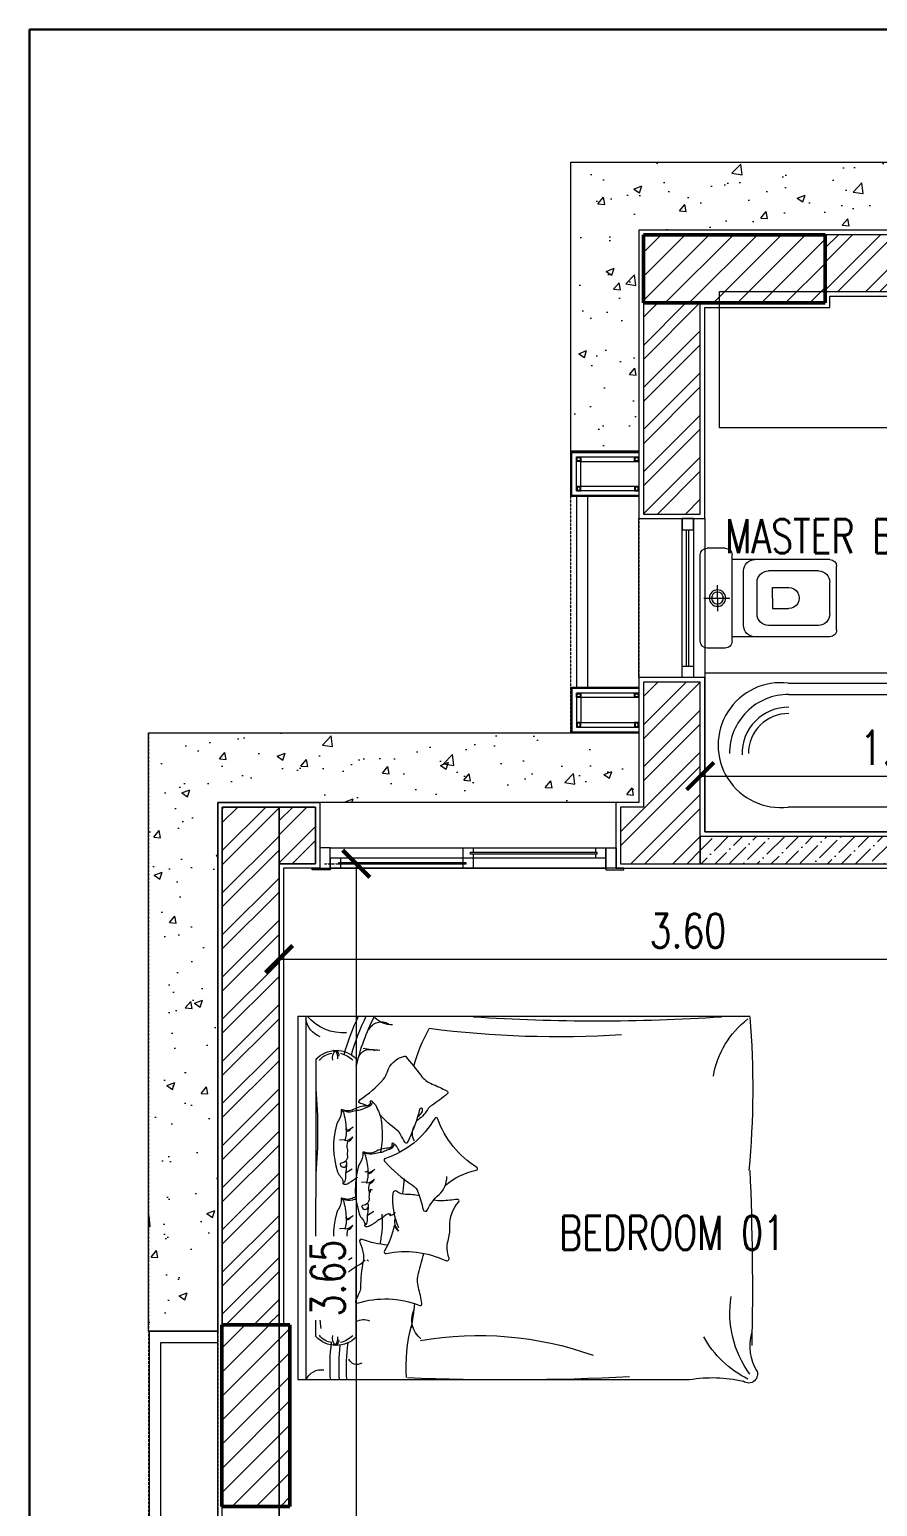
# Model space of a CAD drawing. Header units: metres. Extents: x 0 to 104350, y 982 to 43174.
# Drawn here: x 57300 to 61033, y 20114 to 26618 of the extents above; entities that cross this region are included whole.
import ezdxf
from ezdxf.xclip import XClip

# ---------------------------------------------------------------- set-up
doc = ezdxf.new("R2010")
doc.units = ezdxf.units.M
doc.header["$XCLIPFRAME"] = 2
doc.linetypes.add('DASHED2', pattern=[0.375, 0.25, -0.125])
doc.linetypes.add('DOT2', pattern=[0.125, 0, -0.125])
doc.layers.get('0').update_dxf_attribs({"lineweight": 30})
for name, color, linetype, lineweight in [('04-TYPE A-01-TYPICAL FLOOR$0$A-FURN', 8, 'Continuous', 0), ('A-ANNO-DIMS', 1, 'Continuous', 0), ('A-ANNO-HATCH', 9, 'Continuous', 9), ('A-CLNG-GRID', 2, 'Continuous', 5), ('A-ELEV-BACK', 1, 'Continuous', 0), ('A-FLOR-OVHD', 1, 'DASHED2', 0), ('A-FURN', 8, 'Continuous', 0), ('A-ROOM-NMBR', 1, 'Continuous', 0), ('A-SANR-FIXD', 1, 'Continuous', 0), ('A-SECT', 1, 'Continuous', 5), ('A-WALL', 3, 'Continuous', 18), ('A-WINDOW', 10, 'Continuous', 5), ('G-ANNO-HATCH', 8, 'Continuous', 0), ('HATCH', 8, 'Continuous', 0), ('S-COLS', 52, 'Continuous', 9)]:
    doc.layers.add(name, color=color, linetype=linetype, lineweight=lineweight)
doc.styles.add('$2$08-M-BLDG-1_50', font='romans.shx', dxfattribs={"width": 0.75, "height": 150})
doc.styles.add('Al-Jazi-text-100', font='romans.shx', dxfattribs={"width": 0.75, "height": 150})
doc.dimstyles.new('Al-Jazi-DIM 100', dxfattribs={"dimtxt": 150, "dimasz": 120, "dimexe": 0, "dimexo": 150, "dimgap": 50, "dimtad": 1, "dimlfac": 0.001, "dimzin": 1, "dimdsep": 46, "dimtxsty": 'Al-Jazi-text-100', "dimblk": 'ARCHTICK', "dimcen": 150, "dimclrd": 1, "dimclre": 256, "dimclrt": 2, "dimadec": 0, "dimazin": 0, "dimtfac": 1, "dimtix": 1, "dimtmove": 2, "dimatfit": 2, "dimfxl": 150, "dimtfill": 1, "dimtolj": 1, "dimlwd": 5, "dimlwe": 5, "dimarcsym": 0})
pattern_1 = [(45, (-134304.42, 35283.02), (-92.807765, 92.807765), []), (45, (-134242.55, 35283.02), (-92.807765, 92.807765), [])]
pattern_2 = [(50, (0, 0), (358.6301, -31.37607), [37.5, -412.5]), (355, (0, 0), (-69.3757, 376.0961), [30, -330]), (100.45144, (29.9, -2.6), (289.2544, 344.72), [31.8701, -350.5711]), (46.1842, (0, 100), (533.6207, -82.7596), [56.25, -618.75]), (96.63564, (44.47, 93.1), (467.331, 487.0593), [47.8052, -525.8569]), (351.18416, (0, 100), (467.331, 487.0593), [45, -495]), (21, (50, 75), (298.4535, -201.30945), [37.5, -412.5]), (326, (50, 75), (121.6577, 362.575), [30, -330]), (71.45144, (74.87, 58.22), (420.1112, 161.2656), [31.8701, -350.5711]), (37.5, (0, 0), (6.07993, 166.44693), [0, -326, 0, -335, 0, -331.25]), (7.5, (0, 0), (131.53477, 197.20586), [0, -191, 0, -318.5, 0, -126.25]), (327.5, (-111.5, 0), (266.91122, -11.27744), [0, -125, 0, -390, 0, -517.5]), (317.5, (-161.5, 0), (291.5931, 50.0525), [0, -162.5, 0, -259, 0, -367.5])]
pattern_3 = [(45, (116748.97, -54336.016), (-53.033, 53.033), [])]

# ---------------------------------------------------------------- blocks, each defined once
blk = doc.blocks.new('A$Cf898de4d')
for p, q in [((0, 0), (1600, 0)), ((1600, 0), (1600, -712.5)), ((0, -34.6), (1600, -34.6)), ((189.7, -79.1), (800, -79.1)), ((1410.3, -79.1), (800, -79.1)), ((544.9, -208.7), (546.3, -183.7)), ((934.3, -208.7), (935.8, -183.7)), ((187.1, -256.9), (404.6, -256.9)), ((690.1, -210), (672.4, -238.7)), ((1079.5, -210), (1061.8, -238.7)), ((1412.9, -256.9), (1101.2, -256.9)), ((731.1, -304.3), (732.5, -279.3)), ((876.2, -305.6), (858.5, -334.3)), ((1600, -712.5), (1600, -1723.3)), ((0, -786.8), (0, -1991))]:
    blk.add_line(p, q)
blk.add_lwpolyline([(0, 0), (0, -786.8)])
for points in [[(382.3, -320.7, 0.060098), (392.3, -310.7, 0.16247), (395, -303.2, -0.120018), (411, -243.5, 0.060072), (415.3, -232.8, 0.13107), (415.3, -206.1, 0.024415), (414.6, -204.2, -0.070398), (411.9, -191.7, -0.528689), (413.7, -190.3, 0.069388), (416.7, -190.8, 0.158233), (462.7, -176.8, -0.085461), (478.7, -169.4, -0.147196), (684.6, -174.7, -0.10985), (706.9, -188, 0.179095), (733.9, -199.4, 2.318897)], [(412.4, -190.5, 0.117141), (428.3, -202.2, 0.025084), (503.4, -213.7, -0.033691)], [(609.6, -217.2, 0.46905), (647.4, -189.7, -0.420988), (651.7, -186, -0.857652), (653.5, -214.1, -0.548526)], [(795.2, -254.2, -0.022869), (800.4, -243.5, 0.060072), (804.7, -232.8, 0.13107), (804.7, -206.1, 0.024415), (804.1, -204.2, -0.070398), (801.3, -191.7, -0.528689), (803.1, -190.3, 0.069388), (806.1, -190.8, 0.158233), (852.1, -176.8, -0.085461), (868.1, -169.4, -0.147196), (1074, -174.7, -0.10985), (1096.4, -188, 0.179095), (1123.3, -199.4, 2.318897)], [(801.8, -190.5, 0.117141), (817.7, -202.2, 0.025084), (892.8, -213.7, -0.033691)], [(999.1, -217.2, 0.46905), (1036.8, -189.7, -0.420988), (1041.1, -186, -0.857652), (1042.9, -214.1, -0.548526)], [(380.7, -326.7, 0.274893), (400.8, -306.9, -0.051436), (408.7, -286, 0.086628), (414.4, -266.9, -0.040196), (419.9, -239.7, 0.184744), (416.6, -201.7, 2.554464)], [(488, -242.5, 0.198519), (502.3, -215, -0.826402), (505.6, -214.6, -0.095956), (506, -218, -0.242899), (497, -232, 17.523452)], [(584.7, -217.7, 0.083557), (551.2, -219.6, -0.203162), (531.7, -241.5, 0.208037), (548.7, -207.4, -0.124669), (494.4, -212.8, -0.965934)], [(568.4, -416.3, 0.060098), (578.5, -406.3, 0.16247), (581.1, -398.8, -0.120018), (597.1, -339.1, 0.060072), (601.4, -328.4, 0.13107), (601.4, -301.8, 0.024415), (600.8, -299.8, -0.070398), (598, -287.4, -0.528689), (599.9, -285.9, 0.069388), (602.8, -286.4, 0.158233), (648.8, -272.4, -0.085461), (664.8, -265, -0.147196), (870.7, -270.3, -0.10985), (893.1, -283.6, 0.179095), (920, -295.1, 2.318897)], [(584.7, -217.7, 0.008229), (609.6, -217.2, -0.033691)], [(636.5, -211.1, 0.099719), (653.5, -214.1, -0.102691)], [(652.8, -214.3, 0.010168), (683.5, -210.8, -0.033691), (714.4, -208.7, 0.220869), (735.9, -198.7, 0.288972)], [(805.6, -255.4, -0.023398), (809.3, -239.7, 0.184744), (806, -201.7, 2.554464)], [(877.4, -242.5, 0.198519), (891.7, -215, -0.826402), (895, -214.6, -0.095956), (895.4, -218, -0.242899), (886.4, -232, 17.523452)], [(974.1, -217.7, 0.083557), (940.6, -219.6, -0.203162), (921.1, -241.5, 0.208037), (938.2, -207.4, -0.124669), (883.9, -212.8, -0.965934)], [(974.1, -217.7, 0.008229), (999.1, -217.2, -0.033691)], [(1007.8, -395.2, 0.069098), (982.7, -283.2, -0.658965), (994.3, -272.1, 0.049789), (1043.6, -287.5, 0.103757), (1078.2, -287.4, -0.055725), (1193.6, -275.8, 0.11866), (1218.1, -270.2, -0.016811), (1253.9, -253.9, -0.70791), (1263.4, -260.9, 0.16964), (1273.6, -536.9, -0.664036), (1264.5, -545.7, -0.023706), (1194.6, -530.7, 0.134834), (1131.5, -531.2, -0.012748), (1044.2, -553.6)], [(1025.9, -211.1, 0.099719), (1042.9, -214.1, -0.102691)], [(1042.3, -214.3, 0.010168), (1072.9, -210.8, -0.033691), (1103.8, -208.7, 0.220869), (1125.3, -198.7, 0.288972)], [(394.3, -307, -0.032543), (384, -274.8, 0.658965), (368.1, -272.2, -0.074753), (276.6, -376.4, -0.100988), (244.9, -393.7, 0.270711), (175.8, -468.7, 0.276825), (177.7, -474.4, 0.014937), (260.1, -540.5, -0.134834), (298.6, -590.5, 0.023706), (328.8, -655.3, 0.664036), (341.4, -657.2, 0.035987), (392.4, -589.1, -0.118631), (412.4, -569.9, 0.132738), (460.4, -521.3)], [(376.7, -327.8, -0.145733), (373.3, -320.1, -0.488583), (375.1, -318.3, 0.012138), (378.8, -318.7, 0.125673), (386.1, -317.4, 0.750706)], [(566.9, -422.3, 0.274893), (587, -402.5, -0.051436), (594.9, -381.6, 0.086628), (600.6, -362.5, -0.040196), (606, -335.3, 0.184744), (602.7, -297.3, 2.554464)], [(598.5, -286.1, 0.117141), (614.4, -297.8, 0.025084), (689.6, -309.3, -0.033691)], [(674.1, -338.1, 0.198519), (688.4, -310.6, -0.826402), (691.8, -310.2, -0.095956), (692.1, -313.6, -0.242899), (683.1, -327.7, 17.523452)], [(770.8, -313.3, 0.083557), (737.3, -315.2, -0.203162), (717.8, -337.1, 0.208037), (734.9, -303, -0.124669), (680.6, -308.4, -0.965934)], [(766.1, -327.8, -0.145733), (762.7, -320.1, -0.488583), (764.5, -318.3, 0.012138), (768.2, -318.7, 0.125673), (775.6, -317.4, 0.750706)], [(770.8, -313.3, 0.008229), (795.8, -312.8, -0.033691)], [(795.8, -312.8, 0.46905), (833.5, -285.3, -0.420988), (837.8, -281.7, -0.857652), (839.6, -309.7, -0.548526)], [(822.6, -306.7, 0.099719), (839.6, -309.7, -0.102691)], [(839, -309.9, 0.010168), (869.6, -306.4, -0.033691), (900.6, -304.3, 0.220869), (922, -294.3, 0.288972)], [(443, -527, -0.013884), (424.3, -545, -0.174178), (414.4, -549.1, -0.104076), (407.4, -548, -0.389829), (404.4, -542, -0.296089), (412.4, -535, 0.036701), (426.4, -532, 0.040547), (555.3, -482.7, 0.70791), (555.1, -470.8, 0.016811), (520.5, -452, -0.11866), (501.3, -435.9, 0.048791), (433.2, -360.4, -0.103757)], [(745.3, -648.4, 0.128392), (677.8, -785.3, -0.70791), (666.2, -787.9, 0.16964), (450.9, -615, -0.664036), (450.2, -602.3, 0.184649), (626.1, -385.1, -0.662242), (639.4, -383, -0.078539), (743.2, -504, 0.1736), (774.1, -528.6, 0.02159), (851.7, -551.6, -0.697276), (853.7, -569.3, 0.093019), (784.9, -621.3, -0.216632), (706.1, -655.2, 2.511293)], [(890.7, -428.3, -0.263265), (925.9, -430.1, 0.026108), (947.1, -442.1, -0.027613), (921.1, -423.5, 0.089259), (1033.6, -381.4, -0.662242), (1044.7, -389, 0.162037), (1076.1, -650.6, -0.676499), (1062.9, -664.9, 0.160513), (988.9, -661.3, -0.07473), (926.8, -668.7, 0.187721), (817, -707.8, -0.70791), (806.8, -701.7, 0.010003), (812.9, -634.9, 0.07079), (810.3, -597.3, -0.099539)], [(562.8, -423.5, -0.145733), (559.4, -415.7, -0.488583), (561.2, -413.9, 0.012138), (564.9, -414.3, 0.125673), (572.3, -413, 0.750706)], [(791, -534.3, -0.057807), (785, -474.6, 0.173425), (771.7, -435.5, -0.589988), (778.9, -418.3, -0.137312), (929.9, -443.1, -0.137312)]]:
    blk.add_lwpolyline(points, format="xyb")
for centre, radius, start, end in [((-131.8, -199.2), 205.1, 355.72535, 50.36952), ((-4.1, -134.2), 100.9, 21.26181, 80.76176), ((1627.1, -102.4), 70.4, 111.75985, 190.05332), ((273, -169.2), 122.7, 132.76255, 225.60716), ((239.2, -156.9), 76.6, 125.31306, 174.46277), ((507.2, 2303.9), 2390.5, 265.4722, 274.5278), ((1215.3, -1513.1), 1420.3, 83.51214, 97.86361), ((1360.8, -156.9), 76.6, 5.53723, 54.68694), ((1327, -169.2), 122.7, 314.39284, 47.23745), ((144.1, -164.4), 9.99, 314.89662, 45.10338), ((183.9, -203.2), 50.6, 78.88473, 130.29413), ((145.6, -164.1), 11.4, 302.55584, 60.52938), ((180.1, -121.9), 52.6, 236.88075, 278.52214), ((170.9, -159.4), 20.4, 200.8214, 282.85098), ((285.4, -154.2), 126.8, 195.0275, 223.41761), ((1416.1, -203.2), 50.6, 49.70587, 101.11527), ((1314.6, -154.2), 126.8, 316.58239, 344.9725), ((1419.9, -121.9), 52.6, 261.47786, 303.11925), ((1429.1, -159.4), 20.4, 257.14902, 339.1786), ((1548.2, -1086.1), 944.8, 86.74413, 96.76378), ((1454.4, -164.1), 11.4, 119.47062, 237.44416), ((1455.9, -164.4), 9.99, 134.89662, 225.10338), ((1548.2, -1126), 944.8, 86.74413, 96.05626), ((429.9, -1139.2), 972.1, 105.61073, 116.24447), ((429.9, -1172.6), 972.1, 105.5094, 116.24447), ((429.9, -1172.6), 939.4, 102.89602, 117.23329), ((732.1, -271.1), 24.9, 133.82698, 162.67382), ((672.1, -208.6), 61.8, 313.82698, 333.38236), ((829.6, -287.5), 114.4, 144.03808, 153.38236), ((736, -202.1), 3.37, 31.97023, 152.8183), ((720.5, -208.3), 20.5, 324.03808, 9.23566), ((727.9, -207.1), 12.9, 9.23566, 31.97023), ((1121.5, -271.1), 24.9, 133.82698, 162.67382), ((1061.6, -208.6), 61.8, 313.82698, 333.38236), ((1219, -287.5), 114.4, 144.03808, 153.38236), ((1125.4, -202.1), 3.37, 31.97023, 152.8183), ((1109.9, -208.3), 20.5, 324.03808, 9.23566), ((1117.4, -207.1), 12.9, 9.23566, 31.97023), ((1398.7, -289.4), 63.1, 148.95487, 204.13158), ((1548.2, -1126), 912.1, 86.74413, 96.90965), ((1496.9, -259.1), 37.2, 324.63691, 69.21417), ((84.3, -367.2), 59.9, 114.20135, 212.31767), ((-574.5, -407.4), 726.6, 3.7494, 9.57632), ((199.6, -316.6), 53.8, 105.58942, 204.1658), ((660.6, -307.8), 30.4, 305.04578, 328.85905), ((696.8, -303.4), 13.8, 147.91873, 228.0377), ((698.6, -297.5), 15.8, 202.36733, 219.58207), ((690.3, -304.3), 5.05, 219.58207, 264.47755), ((604, -273.6), 96.6, 328.85905, 335.79011), ((689.6, -312.1), 2.75, 335.79011, 84.47755), ((1015.8, -383.1), 114.4, 144.03808, 153.38236), ((922.2, -297.7), 3.37, 31.97023, 152.8183), ((906.6, -303.9), 20.5, 324.03808, 9.23566), ((914.1, -302.7), 12.9, 9.23566, 31.97023), ((1088, -297.5), 15.8, 202.36733, 219.58207), ((1133, -332.7), 69, 132.636, 147.91873), ((1079.8, -304.3), 5.05, 219.58207, 264.47755), ((1058.1, -251.3), 41.6, 312.636, 342.67382), ((-77.4, -416.8), 115.5, 0.29607, 42.61782), ((415.7, -301.7), 47, 213.84605, 245.78716), ((1533.9, 2184.9), 2773.4, 245.78716, 246.44314), ((468.5, -258.8), 107.5, 246.44314, 260.57968), ((533.2, 131.4), 503.1, 260.57968, 264.09621), ((520.1, 4.4), 375.4, 264.09621, 271.25941), ((519.5, 31.4), 402.4, 271.25941, 279.37603), ((459.2, 396.8), 772.7, 279.37603, 280.54129), ((909.5, 4.4), 375.4, 264.09621, 271.25941), ((929.7, -428.3), 69, 132.636, 147.91873), ((854.8, -346.9), 41.6, 312.636, 342.67382), ((918.3, -366.7), 24.9, 133.82698, 162.67382), ((858.3, -304.2), 61.8, 313.82698, 333.38236), ((908.9, 31.4), 402.4, 271.25941, 279.37603), ((848.6, 396.8), 772.7, 279.37603, 281.56077), ((601.9, -397.3), 47, 213.84605, 245.78716), ((1720, 2089.3), 2773.4, 245.78716, 246.16822), ((846.8, -403.4), 30.4, 305.04578, 328.85905), ((883, -399), 13.8, 147.91873, 228.0377), ((884.8, -393.1), 15.8, 202.36733, 219.58207), ((876.5, -399.9), 5.05, 219.58207, 264.47755), ((790.1, -369.2), 96.6, 328.85905, 335.79011), ((875.7, -407.7), 2.75, 335.79011, 84.47755), ((429.9, -1260.5), 779.4, 105.58121, 118.78638), ((516.2, -565.7), 61.8, 58.07329, 121.41077), ((705.6, -64.2), 402.4, 271.25941, 279.37603), ((645.3, 301.2), 772.7, 279.37603, 280.28511), ((985.4, 1920.1), 2449.5, 276.53344, 279.10123), ((1336.5, -609.7), 108.5, 38.86835, 112.62246), ((1548.2, -1228.3), 752.1, 86.74413, 104.22461), ((-8870.5, -923.7), 10472.2, 357.06508, 2.41219), ((-4290.8, -1138.7), 4381.5, 356.25626, 7.36042), ((2904.4, -796.2), 1498.7, 170.12642, 199.61689), ((-8188.3, -1318.4), 8210, 356.1882, 3.8118), ((2186.3, -1823), 594.7, 170.34292, 193.3596), ((1190.4, -2184.8), 455.7, 26.55633, 60.91825), ((330.5, -2225.1), 401.3, 99.64014, 142.52059), ((1308.1, -2353.6), 451.9, 53.55845, 99.34515), ((317.2, 1812.8), 3815.1, 265.2836, 275.43922), ((1194.1, 9758.2), 11758.9, 267.48867, 271.24451), ((1453.3, -2207.9), 217.2, 59.04426, 105.8485), ((1575.6, -1983.6), 39.6, 241.07797, 35.81046)]:
    blk.add_arc(centre, radius, start, end)
blk = doc.blocks.new('A$C5d208158')
at = {"layer": '04-TYPE A-01-TYPICAL FLOOR$0$A-FURN'}
blk.add_blockref('A$Cf898de4d', (-800, 0), dxfattribs=at)
blk = doc.blocks.new('*U123')
for p, q in [((-0.235, 0.0895), (0.9783, 0.0895)), ((-0.235, 0.0448), (-0.235, 0.0895)), ((0.3496, 0.0895), (0.3496, 0.026)), ((0.3946, 0.0895), (0.3946, 0.071)), ((0.9333, 0.0895), (0.9333, 0.071)), ((0.9783, 0.0895), (0.9783, 0.0448)), ((0.9783, 0.0448), (-0.235, 0.0448)), ((0.9783, 0.0448), (-0.235, 0.0448)), ((-0.235, 0.0448), (-0.235, 0)), ((-0.235, 0), (0.9783, 0)), ((-0.19, 0.0445), (-0.19, 0.026)), ((-0.19, 0.018), (-0.19, 0)), ((0.3496, 0.018), (0.3496, 0)), ((0.3946, 0.063), (0.3946, 0)), ((0.9333, 0.063), (0.9333, 0.0448)), ((0.9783, 0), (0.9783, 0.0448))]:
    blk.add_line(p, q)
for points in [[(-0.235, 0.0895), (-0.28, 0.0895), (-0.28, 0), (-0.235, 0)], [(-0.235, 0.0895), (0.9783, 0.0895), (0.9783, 0), (-0.235, 0)], [(0.3832, 0.071), (0.9395, 0.071), (0.9395, 0.063), (0.3832, 0.063)], [(0.9783, 0.0895), (1.0233, 0.0895), (1.0233, 0), (0.9783, 0)], [(-0.315, 0), (-0.235, 0), (-0.235, -0.0069), (-0.315, -0.0069)], [(-0.1963, 0.026), (0.3618, 0.026), (0.3618, 0.018), (-0.1963, 0.018)], [(1.0582, 0), (0.9783, 0), (0.9783, -0.0069), (1.0582, -0.0069)]]:
    blk.add_lwpolyline(points, close=True)
blk = doc.blocks.new('*U128')
for p, q in [((-0.35, 0), (-0.35, -1.7059)), ((0.35, 0), (-0.35, 0)), ((0.35, -1.7059), (0.35, 0)), ((-0.35, -1.7059), (0.35, -1.7059))]:
    blk.add_line(p, q)
at = {"linetype": 'Continuous'}
for p, q in [((-0.0015, -0.2923), (-0.0015, -0.1057)), ((-0.3052, -1.3382), (-0.3052, -0.1877)), ((-0.2554, -1.3361), (-0.2554, -0.1613)), ((-0.2537, -0.1362), (0.189, -0.1362)), ((0.2404, -0.1877), (0.2404, -1.3382)), ((0.0724, -0.2136), (-0.103, -0.2136)), ((0.2183, -0.4017), (0.2183, -0.4737)), ((0.2492, -0.4017), (0.2183, -0.4017)), ((0.2492, -0.5046), (0.2492, -0.4017)), ((0.2546, -0.4017), (0.2492, -0.4017)), ((0.2546, -0.4429), (0.2492, -0.4429)), ((0.2545, -0.4017), (0.2652, -0.4017)), ((0.2652, -0.4429), (0.2545, -0.4429)), ((0.2652, -0.4017), (0.2652, -0.4429)), ((0.2652, -0.4223), (0.3167, -0.4223)), ((0.1703, -0.4995), (0.1703, -0.5046)), ((0.1703, -0.5098), (0.1703, -0.5046)), ((0.208, -0.484), (0.1857, -0.484)), ((0.2492, -0.5046), (0.2492, -0.6076)), ((0.208, -0.5252), (0.1857, -0.5252)), ((0.2183, -0.6076), (0.2183, -0.5355)), ((0.2546, -0.5664), (0.2492, -0.5664)), ((0.2652, -0.5664), (0.2545, -0.5664)), ((0.2652, -0.6076), (0.2652, -0.5664)), ((0.2492, -0.6076), (0.2183, -0.6076)), ((0.2546, -0.6076), (0.2492, -0.6076)), ((0.2545, -0.6076), (0.2652, -0.6076)), ((0.2652, -0.587), (0.3167, -0.587))]:
    blk.add_line(p, q, dxfattribs=at)
for centre, radius in [((-0.0015, -0.2136), 0.0309), ((0.2336, -0.5046), 0.00824)]:
    blk.add_circle(centre, radius, dxfattribs=at)
for centre, radius, start, end in [((-0.2537, -0.1877), 0.0515, 90, 180), ((0.189, -0.1877), 0.0515, 0, 90), ((0.2781, -0.3845), 0.0291, 216.18493, 305.50599), ((0.2781, -0.4601), 0.0291, 54.49401, 143.81507), ((0.3013, -0.4222), 0.0155, 246.32663, 113.67337), ((0.1857, -0.4995), 0.0154, 90, 180), ((0.1857, -0.5098), 0.0154, 180, 270), ((0.208, -0.4737), 0.0103, 270, 0), ((0.208, -0.5355), 0.0103, 0, 90), ((0.2781, -0.5492), 0.0291, 216.18493, 305.50599), ((0.3013, -0.5871), 0.0155, 246.32663, 113.67337), ((0.2781, -0.6247), 0.0291, 54.49401, 143.81507), ((-0.0324, -1.3721), 0.2749, 172.91047, 7.08953), ((0.0037, -1.3382), 0.259, 179.54005, 270.30972), ((0.0037, -1.3382), 0.2032, 179.41377, 271.66393), ((0.0037, -1.3382), 0.1753, 179.30199, 270.44992)]:
    blk.add_arc(centre, radius, start, end, dxfattribs=at)
blk = doc.blocks.new('COMP')
for p, q in [((0.1103, 0.22), (0.03, 0.22)), ((0, 0.19), (0, -0.19)), ((0.1403, 0.19), (0.1403, -0.19)), ((0.5703, 0.17), (0.1403, 0.17)), ((0.6003, 0.14), (0.6003, -0.14)), ((0.1903, 0.12), (0.1903, -0.12)), ((0.2503, 0.07), (0.2503, -0.07)), ((0.5203, 0.12), (0.3003, 0.12)), ((0.5703, 0.07), (0.5703, -0.07)), ((0.0165, 0), (0.1308, 0)), ((0.076, 0), (0.076, 0.057)), ((0.076, 0), (0.076, -0.057)), ((0.318, 0), (0.318, 0.0464)), ((0.318, 0.0464), (0.3894, 0.0464)), ((0.318, 0), (0.318, -0.0464)), ((0.318, -0.0464), (0.3894, -0.0464)), ((0.5203, -0.12), (0.3003, -0.12)), ((0.5703, -0.17), (0.1403, -0.17)), ((0.1103, -0.22), (0.03, -0.22))]:
    blk.add_line(p, q)
for radius in [0.0362, 0.0262]:
    blk.add_circle((0.076, 0), radius)
for centre, radius, start, end in [((0.03, 0.19), 0.03, 90, 180), ((0.1103, 0.19), 0.03, 0, 90), ((0.2403, 0.12), 0.05, 90, 180), ((0.5703, 0.14), 0.03, 0, 90), ((0.3003, 0.07), 0.05, 90, 180), ((0.5203, 0.07), 0.05, 0, 90), ((0.3894, 0), 0.0464, 270, 90), ((0.2403, -0.12), 0.05, 180, 270), ((0.3003, -0.07), 0.05, 180, 270), ((0.5203, -0.07), 0.05, 270, 0), ((0.03, -0.19), 0.03, 180, 270), ((0.1103, -0.19), 0.03, 270, 0), ((0.5703, -0.14), 0.03, 270, 0)]:
    blk.add_arc(centre, radius, start, end)
blk = doc.blocks.new('*U121')
for p, q in [((-2.0795, -0.07), (-1.4795, -0.07)), ((-2.0795, -0.08), (-1.4795, -0.08))]:
    blk.add_line(p, q)
for points in [[(-2.1295, 0.14), (-1.4295, 0.14), (-1.4295, -0.15), (-2.1295, -0.15)], [(-2.1295, -0.1), (-2.1295, -0.05), (-1.4295, -0.05), (-1.4295, -0.1)], [(-2.1295, -0.05), (-2.0795, -0.05), (-2.0795, -0.1), (-2.1295, -0.1)], [(-1.4295, -0.05), (-1.4795, -0.05), (-1.4795, -0.1), (-1.4295, -0.1)]]:
    blk.add_lwpolyline(points, close=True)
blk = doc.blocks.new('hjnhgfhgn')
at = {"layer": 'A-FLOR-OVHD'}
blk.add_lwpolyline([(101258.6, -22508.8), (101258.6, -20378.8), (97631.8, -20378.6), (97631.8, -11761.8), (99489.7, -11762.1), (99489.7, -9248.8), (101865.4, -9248.8), (101865.4, -9548.8), (99789.7, -9548.8), (99789.7, -12068.8), (97935.6, -12068.8), (97935.6, -14397.7), (97935.6, -20078.8), (101258.6, -20078.8), (101258.6, -22838.8)], dxfattribs=at)
blk = doc.blocks.new('B GF')
at = {"layer": 'A-ANNO-HATCH', "true_color": 0x939598}
h = blk.add_hatch(dxfattribs=at)
h.set_pattern_fill('AR-CONC', color=252, scale=50)
h.set_pattern_definition(pattern_2)
h.paths.add_polyline_path([(147038.3, -10522.1), (146738.3, -10522.1), (146738.3, -9248.8), (149114, -9248.8), (149114, -9548.8), (147038.3, -9548.8)])
h = blk.add_hatch(dxfattribs=at)
h.set_pattern_fill('AR-CONC', color=252, scale=50)
h.set_pattern_definition(pattern_2)
h.paths.add_polyline_path([(145184.2, -14397.7), (144879.8, -14397.7), (144879.8, -11762.1), (147038.3, -11762.1), (147038.3, -11860.8), (147038.3, -12068.8), (145184.2, -12068.8)])
at = {"layer": 'A-ANNO-DIMS'}
blk.add_lwpolyline([(147038.3, -10522.1), (146738.3, -10522.1), (146738.3, -9248.8), (149114, -9248.8), (149114, -9548.8), (147038.3, -9548.8)], close=True, dxfattribs=at)
at = {"layer": 'A-ELEV-BACK'}
blk.add_lwpolyline([(145184.2, -14397.7), (144879.8, -14397.7), (144879.8, -11762.1), (147038.3, -11762.1), (147038.3, -11860.8), (147038.3, -11860.8), (147038.3, -12068.8), (145184.2, -12068.8)], close=True, dxfattribs=at)
blk = doc.blocks.new('gfbgg')
at = {"layer": 'A-ELEV-BACK'}
for points in [[(97935.6, -15397.7), (97635.6, -15397.7), (97635.6, -14397.7), (97935.6, -14397.7)], [(97935.6, -15347.7), (97685.6, -15347.7), (97685.6, -14447.7), (97935.6, -14447.7)]]:
    blk.add_lwpolyline(points, dxfattribs=at)
blk = doc.blocks.new('gtrgtgrtgtg')
at = {"layer": 'A-CLNG-GRID'}
for points in [[(99789.7, -10722.1), (99729.9, -10722.1), (99489.7, -10722.1), (99489.7, -10522.1), (99789.7, -10522.1)], [(99789.7, -11562.1), (99729.9, -11562.1), (99489.7, -11562.1), (99489.7, -11762.1), (99789.7, -11762.1)]]:
    blk.add_lwpolyline(points, dxfattribs=at)
at = {"layer": 'A-ELEV-BACK'}
blk.add_lwpolyline([(99514.7, -11562.1), (99564.7, -11562.1), (99564.7, -10722.1), (99514.7, -10722.1)], close=True, dxfattribs=at)
at = {"layer": 'A-SECT'}
for points in [[(99789.7, -10717.1), (99729.9, -10717.1), (99494.7, -10717.1), (99494.7, -10527.1), (99789.7, -10527.1)], [(99789.7, -10697.1), (99729.9, -10697.1), (99514.7, -10697.1), (99514.7, -10547.1), (99789.7, -10547.1)], [(99789.7, -10677.1), (99729.9, -10677.1), (99534.7, -10677.1), (99534.7, -10567.1), (99789.7, -10567.1)], [(99789.7, -11567.1), (99729.9, -11567.1), (99494.7, -11567.1), (99494.7, -11757.1), (99789.7, -11757.1)], [(99789.7, -11587.1), (99729.9, -11587.1), (99514.7, -11587.1), (99514.7, -11737.1), (99789.7, -11737.1)], [(99789.7, -11607.1), (99729.9, -11607.1), (99534.7, -11607.1), (99534.7, -11717.1), (99789.7, -11717.1)]]:
    blk.add_lwpolyline(points, dxfattribs=at)
for points in [[(99534.7, -10547.1), (99534.7, -10567.1), (99514.7, -10567.1), (99514.7, -10547.1)], [(99531.7, -10550.1), (99531.7, -10564.1), (99517.7, -10564.1), (99517.7, -10550.1)], [(99789.7, -10547.1), (99789.7, -10567.1), (99769.7, -10567.1), (99769.7, -10547.1)], [(99786.7, -10550.1), (99786.7, -10564.1), (99772.7, -10564.1), (99772.7, -10550.1)], [(99534.7, -10697.1), (99534.7, -10677.1), (99514.7, -10677.1), (99514.7, -10697.1)], [(99531.7, -10694.1), (99531.7, -10680.1), (99517.7, -10680.1), (99517.7, -10694.1)], [(99789.7, -10697.1), (99789.7, -10677.1), (99769.7, -10677.1), (99769.7, -10697.1)], [(99786.7, -10694.1), (99786.7, -10680.1), (99772.7, -10680.1), (99772.7, -10694.1)], [(99534.7, -11587.1), (99534.7, -11607.1), (99514.7, -11607.1), (99514.7, -11587.1)], [(99531.7, -11590.1), (99531.7, -11604.1), (99517.7, -11604.1), (99517.7, -11590.1)], [(99789.7, -11587.1), (99789.7, -11607.1), (99769.7, -11607.1), (99769.7, -11587.1)], [(99786.7, -11590.1), (99786.7, -11604.1), (99772.7, -11604.1), (99772.7, -11590.1)], [(99534.7, -11737.1), (99534.7, -11717.1), (99514.7, -11717.1), (99514.7, -11737.1)], [(99531.7, -11734.1), (99531.7, -11720.1), (99517.7, -11720.1), (99517.7, -11734.1)], [(99789.7, -11737.1), (99789.7, -11717.1), (99769.7, -11717.1), (99769.7, -11737.1)], [(99786.7, -11734.1), (99786.7, -11720.1), (99772.7, -11720.1), (99772.7, -11734.1)]]:
    blk.add_lwpolyline(points, close=True, dxfattribs=at)
blk = doc.blocks.new('Typical')
at = {"layer": 'S-COLS'}
h = blk.add_hatch(dxfattribs=at)
h.set_pattern_fill('FP_1', color=256, scale=1000, style=0, pattern_type=2)
h.set_pattern_definition(pattern_3)
h.paths.add_polyline_path([(103274, -40586.4), (103274, -40286.4), (102474, -40286.4), (102474, -40586.4)])
h = blk.add_hatch(dxfattribs=at)
h.set_pattern_fill('FP_1', color=256, scale=1000, style=0, pattern_type=2)
h.set_pattern_definition(pattern_3)
h.paths.add_polyline_path([(100917.6, -45886.8), (100917.6, -45086.8), (100617.6, -45086.8), (100617.6, -45886.8)])
at = {"layer": 'S-COLS', "lineweight": 50}
for p, q in [((103274, -40286.4), (102474, -40286.4)), ((102474, -40286.4), (102474, -40586.4)), ((103274, -40586.4), (103274, -40286.4)), ((102474, -40586.4), (103274, -40586.4)), ((100617.6, -45086.8), (100617.6, -45886.8)), ((100917.6, -45086.8), (100617.6, -45086.8)), ((100917.6, -45886.8), (100917.6, -45086.8)), ((100617.6, -45886.8), (100917.6, -45886.8))]:
    blk.add_line(p, q, dxfattribs=at)
blk = doc.blocks.new('_ArchTick')
at = {"color": 0, "linetype": 'ByBlock', "const_width": 0.15}
blk.add_lwpolyline([(-0.5, -0.5), (0.5, 0.5)], dxfattribs=at)
blk = doc.blocks.new('*D429')
at = {"layer": 'A-ANNO-DIMS', "linetype": 'DOT2', "lineweight": 5, "transparency": 16777216}
for p, q in [((58598.4, 22944.2), (58738.1, 22944.2)), ((58598.4, 19294.2), (58738.1, 19294.2))]:
    blk.add_line(p, q, dxfattribs=at)
at = {"layer": 'A-ANNO-DIMS', "color": 1, "lineweight": 5, "transparency": 16777216}
blk.add_line((58738.1, 22944.2), (58738.1, 19294.2), dxfattribs=at)
at = {"layer": 'Defpoints', "color": 0, "transparency": 16777216}
for p in [(58448.4, 22944.2), (58448.4, 19294.2), (58738.1, 19294.2)]:
    blk.add_point(p, dxfattribs=at)
at = {"layer": 'A-ANNO-DIMS', "color": 1, "lineweight": 5, "transparency": 16777216, "xscale": 120, "yscale": 120, "zscale": 120}
for p, rotation in [((58738.1, 22944.2), 90), ((58738.1, 19294.2), 270)]:
    blk.add_blockref('_ArchTick', p, dxfattribs=dict(at, rotation=rotation))
at = {"layer": 'A-ANNO-DIMS', "color": 2, "transparency": 16777216, "insert": (58613.1, 21119.2), "char_height": 150, "attachment_point": 5, "rotation": 90, "style": 'Al-Jazi-text-100', "bg_fill": 3, "box_fill_scale": 1.1, "bg_fill_color": 256, "bg_fill_true_color": 13158600, "bg_fill_transparency": 0}
blk.add_mtext('\\A1;3.65', dxfattribs=at)
blk = doc.blocks.new('*D434')
at = {"layer": 'A-ANNO-DIMS', "linetype": 'DOT2', "lineweight": 5, "transparency": 16777216}
for p, q in [((58398.4, 22794.2), (58398.4, 22524.3)), ((61998.4, 22794.2), (61998.4, 22524.3))]:
    blk.add_line(p, q, dxfattribs=at)
at = {"layer": 'A-ANNO-DIMS', "color": 1, "lineweight": 5, "transparency": 16777216}
blk.add_line((58398.4, 22524.3), (61998.4, 22524.3), dxfattribs=at)
at = {"layer": 'Defpoints', "color": 0, "transparency": 16777216}
for p in [(58398.4, 22944.2), (61998.4, 22944.2), (61998.4, 22524.3)]:
    blk.add_point(p, dxfattribs=at)
at = {"layer": 'A-ANNO-DIMS', "color": 1, "lineweight": 5, "transparency": 16777216, "xscale": 120, "yscale": 120, "zscale": 120, "rotation": 180}
blk.add_blockref('_ArchTick', (58398.4, 22524.3), dxfattribs=at)
at = {"layer": 'A-ANNO-DIMS', "color": 1, "lineweight": 5, "transparency": 16777216, "xscale": 120, "yscale": 120, "zscale": 120}
blk.add_blockref('_ArchTick', (61998.4, 22524.3), dxfattribs=at)
at = {"layer": 'A-ANNO-DIMS', "color": 2, "transparency": 16777216, "insert": (60198.4, 22649.3), "char_height": 150, "attachment_point": 5, "style": 'Al-Jazi-text-100', "bg_fill": 3, "box_fill_scale": 1.1, "bg_fill_color": 256, "bg_fill_true_color": 13158600, "bg_fill_transparency": 0}
blk.add_mtext('\\A1;3.60', dxfattribs=at)
blk = doc.blocks.new('*D436')
at = {"layer": 'A-ANNO-DIMS', "linetype": 'DOT2', "lineweight": 5, "transparency": 16777216}
for p, q in [((60252.5, 23214.2), (60252.5, 23330.2)), ((61998.4, 23214.2), (61998.4, 23330.2))]:
    blk.add_line(p, q, dxfattribs=at)
at = {"layer": 'A-ANNO-DIMS', "color": 1, "lineweight": 5, "transparency": 16777216}
blk.add_line((60252.5, 23330.2), (61998.4, 23330.2), dxfattribs=at)
at = {"layer": 'Defpoints', "color": 0, "transparency": 16777216}
for p in [(61998.4, 23330.2), (60252.5, 23064.2), (61998.4, 23064.2)]:
    blk.add_point(p, dxfattribs=at)
at = {"layer": 'A-ANNO-DIMS', "color": 1, "lineweight": 5, "transparency": 16777216, "xscale": 120, "yscale": 120, "zscale": 120, "rotation": 180}
blk.add_blockref('_ArchTick', (60252.5, 23330.2), dxfattribs=at)
at = {"layer": 'A-ANNO-DIMS', "color": 1, "lineweight": 5, "transparency": 16777216, "xscale": 120, "yscale": 120, "zscale": 120}
blk.add_blockref('_ArchTick', (61998.4, 23330.2), dxfattribs=at)
at = {"layer": 'A-ANNO-DIMS', "color": 2, "transparency": 16777216, "insert": (61125.5, 23455.2), "char_height": 150, "attachment_point": 5, "style": 'Al-Jazi-text-100', "bg_fill": 3, "box_fill_scale": 1.1, "bg_fill_color": 256, "bg_fill_true_color": 13158600, "bg_fill_transparency": 0}
blk.add_mtext('\\A1;1.75', dxfattribs=at)

msp = doc.modelspace()

# ---------------------------------------------------------------- hatches: boundary and pattern name
at = {"layer": 'G-ANNO-HATCH'}
h = msp.add_hatch(dxfattribs=at)
h.set_pattern_fill('ANSI32', color=256, scale=350)
h.set_pattern_definition(pattern_1)
h.paths.add_polyline_path([(62644.791, 25514.173), (62238.21, 25514.173), (62238.21, 25714.173), (60802.533, 25714.173), (60802.533, 25464.173), (61998.426, 25464.173), (61998.426, 25264.173), (62644.791, 25264.173)])
h = msp.add_hatch(dxfattribs=at)
h.set_pattern_fill('ANSI32', color=256, scale=350)
h.set_pattern_definition(pattern_1)
h.paths.add_polyline_path([(60002.533, 24484.173), (60252.531, 24484.173), (60252.532, 25414.173), (60002.533, 25414.173)])
h = msp.add_hatch(dxfattribs=at)
h.set_pattern_fill('ANSI32', color=256, scale=350)
h.set_pattern_definition(pattern_1)
h.paths.add_polyline_path([(59901.694, 23194.173), (59901.694, 22944.173), (60252.529, 22944.173), (60252.53, 23744.173), (60002.533, 23744.173), (60002.533, 23194.173)])
h = msp.add_hatch(dxfattribs=at)
h.set_pattern_fill('ANSI36', color=256, scale=350)
h.set_pattern_definition([(45, (-134304.42, 35283.02), (23.201941, 85.073785), [109.375, -21.875, 0, -21.875])])
h.paths.add_polyline_path([(64096.225, 21264.173), (62118.426, 21264.173), (62118.426, 23782.311), (61998.426, 23782.311), (61998.426, 23064.173), (60252.529, 23064.173), (60252.529, 22944.173), (61998.426, 22944.173), (61998.426, 21072.101), (62118.426, 21072.101), (62118.426, 21144.173), (64096.225, 21144.173)])
h = msp.add_hatch(dxfattribs=at)
h.set_pattern_fill('ANSI32', color=256, scale=350)
h.set_pattern_definition(pattern_1)
h.paths.add_polyline_path([(58398.426, 18914.227), (58398.426, 23194.173), (58148.426, 23194.173), (58148.426, 20913.809), (58398.426, 20913.809)])
h = msp.add_hatch(dxfattribs=at)
h.set_pattern_fill('ANSI32', color=256, scale=350)
h.set_pattern_definition([(45, (-135268.7, 35314.59), (-92.807765, 92.807765), []), (45, (-135206.83, 35314.59), (-92.807765, 92.807765), [])])
h.paths.add_polyline_path([(58558.426, 23194.173), (58398.426, 23194.173), (58398.426, 22944.173), (58558.426, 22944.173)])

# ---------------------------------------------------------------- linework, layer by layer
msp.add_lwpolyline([(57299.914, 14508.598), (73628.025, 14508.598), (73628.025, 26618.05), (57299.914, 26618.05)], close=True)
at = {"layer": 'A-CLNG-GRID'}
for points in [[(60272.533, 24464.173), (60272.533, 25394.173), (60822.533, 25394.173), (60822.533, 25444.173), (61978.426, 25444.173), (61978.426, 24602.304), (62138.426, 24602.304), (62138.426, 25244.173), (62624.791, 25244.173), (62624.791, 25194.173), (63464.791, 25194.173), (63464.791, 25244.173), (64923.766, 25244.173), (64923.766, 25534.173), (62258.21, 25534.173), (62258.21, 25734.173), (59982.533, 25734.173), (59982.533, 24464.173)], [(60272.533, 23764.173), (59982.533, 23764.173), (59982.533, 23214.173), (59881.694, 23214.173), (59881.694, 22924.173), (61978.426, 22924.173), (61978.426, 21052.101), (62138.426, 21052.101), (62138.426, 21124.173), (64117.584, 21124.173), (64117.584, 21284.173), (62138.426, 21284.173), (62138.426, 23802.311), (61978.426, 23802.311), (61978.426, 23084.173), (60272.533, 23084.173)]]:
    msp.add_lwpolyline(points, close=True, dxfattribs=at)
msp.add_lwpolyline([(58128.426, 17806.838), (58128.426, 23214.173), (58578.426, 23214.173), (58578.426, 22924.173), (58468.426, 22924.173), (58468.426, 22924.173), (58418.426, 22924.173), (58418.426, 20913.809)], dxfattribs=at)
at = {"layer": 'A-SANR-FIXD'}
msp.add_lwpolyline([(60337.737, 24864.103), (60337.751, 25464.103), (61998.426, 25464.173), (61998.412, 24864.173)], close=True, dxfattribs=at)
at = {"layer": 'A-WALL'}
msp.add_lwpolyline([(60252.533, 24484.173), (60252.533, 25414.173), (60802.533, 25414.173), (60802.533, 25464.173), (61998.426, 25464.173), (61998.426, 24622.304), (62118.426, 24622.304), (62118.426, 25264.173), (62644.791, 25264.173), (62644.791, 25214.173), (63444.791, 25214.173), (63444.791, 25264.173), (64903.766, 25264.173), (64903.766, 25514.173), (62238.21, 25514.173), (62238.21, 25714.173), (60002.533, 25714.173), (60002.533, 24484.173)], close=True, dxfattribs=at)
for points in [[(60252.533, 23744.173), (60002.533, 23744.173), (60002.533, 23194.173), (59901.694, 23194.173), (59901.694, 22944.173), (61998.426, 22944.173), (61998.426, 21072.101), (62118.426, 21072.101), (62118.426, 21144.173), (64096.225, 21144.173), (64096.225, 21264.173), (62118.426, 21264.173), (62118.426, 23782.311), (61998.426, 23782.311), (61998.426, 23064.173), (60252.533, 23064.173), (60252.533, 23744.173)], [(58148.426, 17826.838), (58148.426, 23194.173), (58558.426, 23194.173), (58558.426, 22944.173), (58448.426, 22944.173), (58448.426, 22944.173), (58398.426, 22944.173), (58398.426, 20913.809)]]:
    msp.add_lwpolyline(points, dxfattribs=at)
at = {"layer": 'A-WINDOW'}
msp.add_line((59886.1, 23214.173), (58568.426, 23214.173), dxfattribs=at)
at = {"layer": 'G-ANNO-HATCH'}
msp.add_lwpolyline([(58558.426, 23194.173), (58398.426, 23194.173), (58398.426, 22944.173), (58558.426, 22944.173)], close=True, dxfattribs=at)
at = {"layer": 'HATCH'}
for points in [[(62644.791, 25514.173), (62238.21, 25514.173), (62238.21, 25714.173), (60802.533, 25714.173), (60802.533, 25464.173), (61998.426, 25464.173), (61998.426, 25264.173), (62644.791, 25264.173)], [(60002.533, 24484.173), (60252.531, 24484.173), (60252.532, 25414.173), (60002.533, 25414.173)], [(60252.53, 23744.173), (60002.533, 23744.173), (60002.533, 23194.173), (59901.694, 23194.173), (59901.694, 22944.173), (60252.529, 22944.173)], [(63819.126, 21264.173), (62118.426, 21264.173), (62118.426, 23782.311), (61998.426, 23782.311), (61998.426, 23064.173), (60252.529, 23064.173), (60252.529, 22944.173), (61998.426, 22944.173), (61998.426, 21072.101), (62118.426, 21072.101), (62118.426, 21144.173), (64096.225, 21144.173), (64096.225, 21264.173)], [(58398.426, 18914.227), (58398.426, 23194.173), (58148.426, 23194.173), (58148.426, 20913.809), (58398.426, 20913.809)]]:
    msp.add_lwpolyline(points, close=True, dxfattribs=at)

# ---------------------------------------------------------------- block references
ref = msp.add_blockref('Typical', (-42471.441, 66000.567))
XClip(ref).set_block_clipping_path([(99771.3550347491, -51491.9684601382), (116099.4655573423, -39382.5165601852)])
at = {"layer": 'A-ELEV-BACK', "color": 4}
ref = msp.add_blockref('hjnhgfhgn', (-39807.192, 35283.021), dxfattribs=at)
XClip(ref).set_block_clipping_path([(97107.1068899558, -20774.4229380071), (113435.217412549, -8664.9710380541)])
at = {"layer": 'A-ELEV-BACK'}
ref = msp.add_blockref('gfbgg', (-39807.192, 35283.021), dxfattribs=at)
XClip(ref).set_block_clipping_path([(97107.1068899558, -20774.4229380071), (113435.217412549, -8664.9710380541)])
at = {"layer": 'A-ELEV-BACK', "color": 4}
ref = msp.add_blockref('gtrgtgrtgtg', (-39807.192, 35283.021), dxfattribs=at)
XClip(ref).set_block_clipping_path([(97107.1068899558, -20774.4229380071), (113435.217412549, -8664.9710380541)])
at = {"layer": 'A-FLOR-OVHD'}
ref = msp.add_blockref('B GF', (-87055.806, 35283.021), dxfattribs=at)
XClip(ref).set_block_clipping_path([(144355.7199953097, -20774.4229380089), (160683.8305179029, -8664.9710380559)])
at = {"layer": 'A-FURN', "xscale": -1, "rotation": 90}
msp.add_blockref('A$C5d208158', (58481.424, 21472.665), dxfattribs=at)
at = {"layer": 'A-SANR-FIXD'}
for name, p, xscale, yscale, zscale, rotation in [('COMP', (60252.533, 24114.173), -999.9999999999999, 999.9999999999999, 999.9999999999999, 179.9981829002877), ('*U128', (61978.426, 23434.173), 1000.000000000005, 1000.000000000005, 1000.000000000005, 270)]:
    msp.add_blockref(name, p, dxfattribs=dict(at, xscale=xscale, yscale=yscale, zscale=zscale, rotation=rotation))
at = {"layer": 'A-WINDOW', "xscale": 1000.000000000041, "yscale": 1000.000000000041, "zscale": 1000.000000000041, "rotation": 90}
msp.add_blockref('*U121', (60122.533, 25893.66), dxfattribs=at)
at = {"layer": 'A-WINDOW', "xscale": 1000.000000000002, "yscale": 1000.000000000002, "zscale": 1000.000000000002}
msp.add_blockref('*U123', (58858.426, 22924.173), dxfattribs=at)

# ---------------------------------------------------------------- texts
at = {"layer": 'A-ROOM-NMBR', "lineweight": 0, "char_height": 150, "width": 1444.80489, "attachment_point": 8, "line_spacing_factor": 0.9, "style": '$2$08-M-BLDG-1_50'}
for s, insert in [('\\pxt10;MASTER BATHROOM', (61085.729, 24312.022)), ('\\pxt10; BEDROOM 01', (60089.928, 21243.92))]:
    msp.add_mtext(s, dxfattribs=dict(at, insert=insert))

# ---------------------------------------------------------------- next in the draw order: dimensions: what is measured, and where the dimension line sits
at = {"layer": 'A-ANNO-DIMS'}
dim = msp.add_linear_dim(base=(61998.426, 23330.165), p1=(60252.529, 23064.173), p2=(61998.426, 23064.173), dimstyle='Al-Jazi-DIM 100', dxfattribs=at)
dim.commit()
dim.dimension.update_dxf_attribs({"geometry": '*D436', "text_midpoint": (61125.478, 23455.165)})
dim = msp.add_linear_dim(base=(58738.079, 19294.173), p1=(58448.426, 22944.173), p2=(58448.426, 19294.173), angle=90, dimstyle='Al-Jazi-DIM 100', dxfattribs=at)
dim.commit()
dim.dimension.update_dxf_attribs({"geometry": '*D429', "text_midpoint": (58613.079, 21119.173)})

# ---------------------------------------------------------------- next in the draw order: dimensions: what is measured, and where the dimension line sits
dim = msp.add_linear_dim(base=(61998.426, 22524.342), p1=(58398.426, 22944.173), p2=(61998.426, 22944.173), dimstyle='Al-Jazi-DIM 100', dxfattribs=at)
dim.commit()
dim.dimension.update_dxf_attribs({"geometry": '*D434', "text_midpoint": (60198.426, 22649.342)})

doc.saveas('drawing.dxf')
